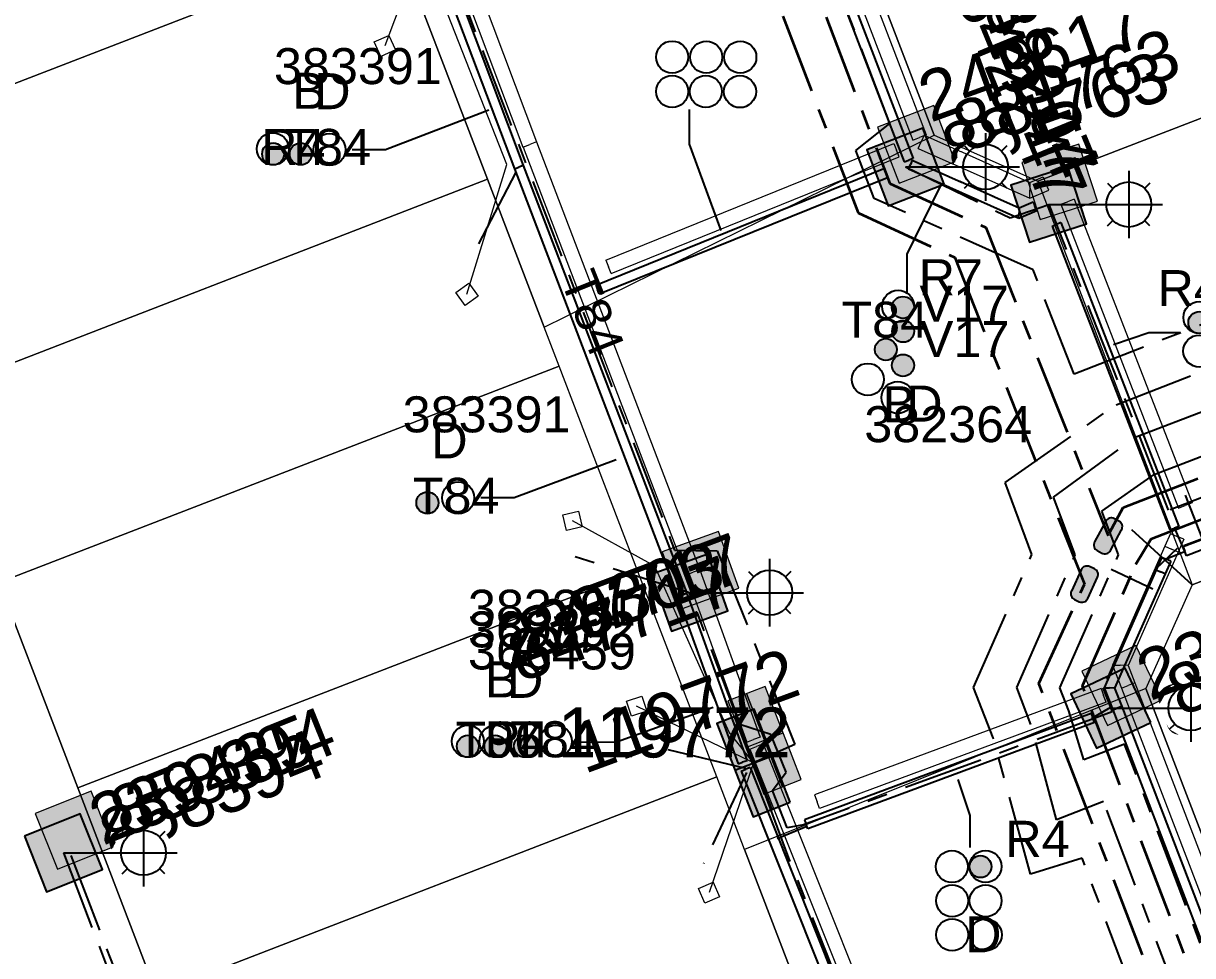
# Model space of a CAD drawing. Header units: metres. Extents: x 0 to 310918, y 0 to 6270107.
# Drawn here: x 310684.5 to 310742.9, y 6269756.9 to 6269803.5 of the extents above; entities that cross this region are included whole.
import ezdxf
from ezdxf.enums import TextEntityAlignment as Align

# ---------------------------------------------------------------- set-up
doc = ezdxf.new("R2010")
doc.units = ezdxf.units.M
for name, pattern in [('Cable Exist UG', [7, 4, -1, 1, -1]), ('DASHED', [19.05, 12.7, -6.35]), ('PHANTOMX2', [6.6, 3, -0.75, 0.2, -0.75, 0.2, -0.75, 0.2, -0.75])]:
    doc.linetypes.add(name, pattern=pattern)
doc.layers.get('0').update_dxf_attribs({"color": 6})
for name, color, linetype, lineweight in [('_User Miscellaneous1', 30, 'Continuous', 13), ('_User_HV_Exist', 1, 'Continuous', 35), ('Cadastre Developer_SP_NEW', 92, 'Continuous', 15), ('Cadastre Land Parcels_SP_EXT', 118, 'Continuous', 15), ('Cadastre Roads_SP_EXT', 218, 'Continuous', 15), ('Mains_HV_EXT', 13, 'Continuous', 25), ('Mains_LV_EXT', 163, 'Continuous', 25), ('Mains_LV_SL_EXT', 135, 'Continuous', 25), ('Services_SP_EXT', 42, 'PHANTOMX2', 20)]:
    doc.layers.add(name, color=color, linetype=linetype, lineweight=lineweight)
doc.layers.add('_User Miscellaneous12', color=252, linetype='Continuous', lineweight=13, plot=False, transparency=0.75)
for name, color, linetype in [('Duct_SP_EXT', 30, 'Continuous'), ('Equip_HV_EXT', 7, 'Continuous'), ('SupportsUG_SP_LV_EXT', 7, 'Continuous'), ('SupportsUG_SP_LV_SL_EXT', 7, 'Continuous'), ('Trench_SP_EXT', 7, 'Continuous')]:
    doc.layers.add(name, color=color, linetype=linetype)
doc.layers.add('Features_HIDE', color=1, linetype='Continuous', plot=False)
doc.layers.add('UNKNOWN_FEATURES', color=1, linetype='DASHED', plot=False)
doc.styles.add('COLUMN_LABEL', font='arial.ttf', dxfattribs={"height": 2})
doc.styles.add('iecARIAL', font='arial.ttf', dxfattribs={"height": 2})
doc.styles.add('POLE_LABEL', font='arial.ttf', dxfattribs={"height": 2})
doc.styles.add('SL_LABEL', font='arial.ttf', dxfattribs={"height": 2})
doc.styles.get("Standard").update_dxf_attribs({"font": 'arial.ttf'})

# ---------------------------------------------------------------- blocks, each defined once
blk = doc.blocks.new('COLUMN_EXT')
blk.add_hatch(color=256).paths.add_polyline_path([(1.5, -1.5), (1.5, 1.5), (-1.5, 1.5), (-1.5, -1.5)])
blk.add_lwpolyline([(1.5, 1.5), (-1.5, 1.5), (-1.5, -1.5), (1.5, -1.5)], close=True)
at = {"flags": 1}
blk.add_attdef('Z', (-1.813, 2.351), '', height=0.2, rotation=180, dxfattribs=at)
at = {"flags": 9}
for tag, p in [('SUBURB', (-1.813, 1.8)), ('NOTES', (-1.813, 2)), ('STREETNAME', (-1.813, 1.6)), ('LOCATION', (-1.813, 1.4)), ('LEGEND', (-1.813, 1.2)), ('OWNED_BY', (-1.813, 0.6)), ('USAGE', (-1.813, 1)), ('STATE', (-1.813, 0.8)), ('COLUMN_TYPE', (-1.813, 0.4))]:
    blk.add_attdef(tag, text='', height=0.2, rotation=180, dxfattribs=at).set_placement(p, align=Align.MIDDLE_LEFT)
for tag, style, p in [('STRUCTURE_PLANT_NUMBER', 'POLE_LABEL', (-1.813, -0.031)), ('STREET_CODE', 'COLUMN_LABEL', (-1.813, 0.2))]:
    blk.add_attdef(tag, text='', height=0.2, rotation=180, dxfattribs=dict(at, style=style)).set_placement(p, align=Align.MIDDLE_LEFT)
at = {"style": 'COLUMN_LABEL', "width": 0.9, "flags": 8}
blk.add_attdef('ASSET_NUM', text='', height=2, rotation=270, dxfattribs=at).set_placement((2, -4), align=Align.MIDDLE_LEFT)
blk = doc.blocks.new('PILLAR_EXT')
blk.add_hatch(color=256).paths.add_polyline_path([(-2.5, 1), (-2.5, -1), (2.5, -1), (2.5, 1)])
for p, q in [((0, 1), (0, -1)), ((-2.5, 0), (2.5, 0))]:
    blk.add_line(p, q)
at = {"ltscale": 10}
blk.add_line((2.5, 0), (-2.5, 0), dxfattribs=at)
blk.add_lwpolyline([(-2.5, -1), (-1.25, -1), (1.25, -1), (2.5, -1), (2.5, 1), (-2.5, 1)], close=True)
at = {"width": 0.9, "flags": 8}
blk.add_attdef('ASSET_NUM', text='', height=2, rotation=90, dxfattribs=at).set_placement((-2, 4), align=Align.MIDDLE_LEFT)
for tag, p, flags in [('OWNED_BY', (0, -0.2), 9), ('STATE', (0, -0.4), 9), ('SUPPORT_TYPE', (0, -0.6), 9), ('USAGE', (0, -0.8), 9), ('LEGEND', (0, -1), 9), ('LOCATION', (0, -1.2), 9), ('STREETNAME', (0, -1.8), 9), ('NOTES', (0, -1.4), 9), ('PARENT', (0, -1.6), 9), ('SUBURB', (0, -2), 1)]:
    blk.add_attdef(tag, p, '', height=0.2, dxfattribs=dict(flags=flags))
blk = doc.blocks.new('DUCT_EXT')
blk.add_circle((0, 0.8), 0.8)
at = {"flags": 1}
blk.add_attdef('Z', (0, 0), '', height=0.2, dxfattribs=at)
at = {"flags": 9}
for tag, p in [('DUCT_CODE', (0, 0)), ('XSECT_TYPE', (0, -0.2)), ('STATE', (0, -0.6)), ('FB_REFERENCE', (0, -0.4)), ('NOTES', (0, -0.8))]:
    blk.add_attdef(tag, text='', height=0.2, dxfattribs=at).set_placement(p, align=Align.MIDDLE_LEFT)
blk = doc.blocks.new('SL_LANTERN_EXT')
at = {"flags": 9}
for tag, p in [('LRATECODE', (-7.4, 0)), ('LOUTREACHVOCAB', (-7.2, 0)), ('LOUTREACH', (-7, 0)), ('LANTNUMBER', (-6.6, 0)), ('LNEW', (-6.4, 0)), ('LMASTVOCAB', (-6.2, 0)), ('LMAST', (-6, 0)), ('LLAMPVOCAB', (-5.8, 0)), ('LLAMP', (-5.6, 0)), ('LEXIST', (-5.4, 0)), ('LCHARGE3PERCENT', (-5.2, 0)), ('LCHARGE3', (-5, 0)), ('LCHARGE2PERCENT', (-4.8, 0)), ('LCHARGE2', (-4.6, 0)), ('LCHARGE1PERCENT', (-4.4, 0)), ('LCHARGE1', (-4.2, 0)), ('LCATEGORY', (-4, 0)), ('LBRACKETVOCAB', (-3.8, 0)), ('LBRACKET', (-3.6, 0)), ('LKINGHEIGHT', (-3.4, 0)), ('CREPLACE', (-3.2, 0)), ('CREMOVE', (-3, 0)), ('CNUMBER', (-2.8, 0)), ('CNEW', (-2.6, 0)), ('CEXIST', (-2.4, 0)), ('USAGE', (-2.2, 0)), ('STATE', (-2, 0)), ('OWNED_BY', (-1.8, 0)), ('ORIENTATION', (-1.6, 0)), ('OPERATING_VOLTAGE', (-1.4, 0)), ('NO_PHASES', (-1.2, 0)), ('LANTERN_TYPE', (-1, 0)), ('LANTERN_PURPOSE', (-0.8, 0)), ('CONTROL_TYPE', (-0.6, 0)), ('CONSTRUCTED_VOLTAGE', (-0.4, 0))]:
    blk.add_attdef(tag, text='', height=0.001, rotation=270, dxfattribs=at).set_placement(p, align=Align.MIDDLE_LEFT)
at = {"style": 'SL_LABEL', "flags": 9}
blk.add_attdef('STREET_CODE', text='', height=0.001, rotation=270, dxfattribs=at).set_placement((0.001, 0), align=Align.MIDDLE_LEFT)
at = {"flags": 1}
blk.add_attdef('Z', (0, 0), '', height=0.001, rotation=270, dxfattribs=at)
at = {"width": 0.9}
blk.add_attdef('LNUMBER', text='', height=1, dxfattribs=at).set_placement((7, -1), align=Align.MIDDLE_LEFT)
at = {"flags": 9}
for tag, p in [('LREMOVE', (0, -7.6)), ('LREPLACE', (0, -7.8)), ('LTYPE', (0, -8)), ('LTYPEVOCAB', (0, -8.2)), ('LEGEND', (0, -8.4)), ('SUBURB', (0, -8.6)), ('STREETNAME', (0, -8.8)), ('LOCATION', (0, -9)), ('NOTES', (0, -9.2)), ('MAINTAINED_BY', (0, -9.863))]:
    blk.add_attdef(tag, text='', height=0.001, dxfattribs=at).set_placement(p, align=Align.MIDDLE_LEFT)
blk.add_attdef('OPERATED_BY', (0, -9.607), '', height=0.001, dxfattribs=at)
at = {"layer": 'Features_HIDE', "width": 0.9}
blk.add_attdef('ASSET_NUM', text='', height=1, dxfattribs=at).set_placement((7, 1), align=Align.MIDDLE_LEFT)
at = {"transparency": 33554651}
blk.add_wipeout([(5.688, 0), (5.061, -1.061), (4, -1.688), (2.939, -1.061), (2.313, 0), (2.939, 1.061), (4, 1.687), (5.061, 1.061)], dxfattribs=at)
for p, q in [((4, 1.687), (4, 0)), ((2.939, 1.061), (3.205, 0.795)), ((5.061, 1.061), (4.795, 0.795)), ((0, 0), (4, 0)), ((4, 0), (5.688, 0)), ((4, 0), (4, -1.688)), ((2.939, -1.061), (3.205, -0.795)), ((5.061, -1.061), (4.795, -0.795))]:
    blk.add_line(p, q)
blk.add_circle((4, 0), 1.125)
blk = doc.blocks.new('CCP_EXT')
at = {"flags": 9}
for tag, p in [('OWNED_BY', (0, -1)), ('USAGE', (0, -1.2)), ('STATE', (0, -1.8)), ('LEGEND', (0, -1.4)), ('LIFE_SUPPORT', (0, -1.6)), ('NOTES', (0, -2))]:
    blk.add_attdef(tag, text='', height=0.2, dxfattribs=at).set_placement(p, align=Align.MIDDLE_LEFT)
at = {"transparency": 33554651}
blk.add_wipeout([(0, 0.566), (0.566, 0), (0, -0.566), (-0.566, 0)], dxfattribs=at)
blk.add_lwpolyline([(-0.566, 0), (0, 0.566), (0.566, 0), (0, -0.566), (-0.566, 0)])
at = {"flags": 1}
blk.add_attdef('Z', (0, 0), '', height=0.2, dxfattribs=at)
at = {"flags": 9}
for tag, p in [('CCP_TYPE', (0, 0)), ('OPERATING_VOLTAGE', (0, -0.6)), ('CONSTRUCTED_VOLTAGE', (0, -0.2)), ('NO_PHASES', (0, -0.4)), ('ORIENTATION', (0, -0.8))]:
    blk.add_attdef(tag, text='', height=0.2, dxfattribs=at).set_placement(p, align=Align.MIDDLE_LEFT)
blk = doc.blocks.new('HV_STJ_EXT')
h = blk.add_hatch(color=256)
edge = h.paths.add_edge_path()
edge.add_ellipse((-0.586, 0.131), major_axis=(0.226, 0.226), ratio=1, start_angle=44.99996, end_angle=135)
edge.add_line((-0.906, 0.131), (-0.906, -0.131))
edge.add_ellipse((-0.586, -0.131), major_axis=(0.226, 0.226), ratio=1, start_angle=134.99996, end_angle=225)
edge.add_line((-0.586, -0.451), (0.586, -0.451))
edge.add_ellipse((0.586, -0.131), major_axis=(-0.226, 0.226), ratio=1, start_angle=134.99996, end_angle=225)
edge.add_line((0.906, -0.131), (0.906, 0.131))
edge.add_ellipse((0.586, 0.131), major_axis=(-0.226, 0.226), ratio=1, start_angle=224.99996, end_angle=315)
edge.add_line((0.586, 0.451), (-0.586, 0.451))
blk.add_lwpolyline([(-0.906, 0.131), (-0.906, -0.131, 0.414214), (-0.586, -0.451), (0.586, -0.451, 0.414214), (0.906, -0.131), (0.906, 0.131, 0.414214), (0.586, 0.451), (-0.586, 0.451, 0.414214)], format="xyb", close=True)
for tag, flags, p in [('ORIENTATION', 9, (1.5, 0)), ('USAGE', 9, (1.5, -0.2)), ('LEGEND', 9, (1.5, -0.4)), ('NOTES', 9, (1.5, -0.6)), ('Z', 1, (1.5, -0.8))]:
    blk.add_attdef(tag, text='', height=0.2, dxfattribs=dict(flags=flags)).set_placement(p, align=Align.MIDDLE_LEFT)
blk = doc.blocks.new('CABLE_LARGE_EXT')
h = blk.add_hatch(color=256)
edge = h.paths.add_edge_path()
edge.add_arc((0, 0.55), 0.55, 0, 360)
blk.add_circle((0, 0.55), 0.55)
at = {"flags": 1}
blk.add_attdef('Z', (0, 0), '', height=0.2, dxfattribs=at)
at = {"flags": 9}
for tag, p in [('COND_CODE', (0, 0)), ('XSECT_SIZE', (0, -0.6)), ('STATE', (0, -0.4)), ('FB_REFERENCE', (0, -0.2)), ('NOTES', (0, -0.8))]:
    blk.add_attdef(tag, text='', height=0.2, dxfattribs=at).set_placement(p, align=Align.MIDDLE_LEFT)

msp = doc.modelspace()

# ---------------------------------------------------------------- linework, layer by layer
at = {"layer": '_User Miscellaneous1'}
for p, q in [((310704.862, 6269809.562), (310709.471, 6269797.321)), ((310705.536, 6269809.816), (310710.145, 6269797.574)), ((310709.471, 6269797.321), (310709.808, 6269797.447)), ((310709.472, 6269797.319), (310709.808, 6269797.447)), ((310710.144, 6269797.576), (310709.808, 6269797.447)), ((310710.145, 6269797.574), (310709.808, 6269797.447)), ((310713.603, 6269791.667), (310728.006, 6269797.494)), ((310728.006, 6269797.494), (310728.141, 6269797.16)), ((310728.276, 6269796.826), (310728.141, 6269797.16)), ((310713.873, 6269790.999), (310728.276, 6269796.826)), ((310713.603, 6269791.667), (310713.738, 6269791.333)), ((310713.873, 6269790.999), (310713.738, 6269791.333)), ((310742.903, 6269779.532), (310742.567, 6269779.402)), ((310742.231, 6269779.271), (310742.567, 6269779.402)), ((310741.833, 6269778.008), (310741.549, 6269777.37)), ((310741.833, 6269778.008), (310742.162, 6269777.862)), ((310742.491, 6269777.716), (310742.162, 6269777.862)), ((310742.491, 6269777.716), (310742.208, 6269777.078)), ((310741.549, 6269777.37), (310741.878, 6269777.224)), ((310742.208, 6269777.078), (310741.878, 6269777.224)), ((310738.362, 6269770.253), (310724.044, 6269764.941)), ((310738.362, 6269770.253), (310738.487, 6269769.916)), ((310721.33, 6269767.827), (310720.991, 6269767.705)), ((310720.652, 6269767.583), (310720.991, 6269767.705)), ((310720.813, 6269767.224), (310721.147, 6269767.358)), ((310720.813, 6269767.224), (310729.232, 6269746.142)), ((310721.481, 6269767.491), (310721.147, 6269767.358)), ((310721.481, 6269767.491), (310729.9, 6269746.409)), ((310724.044, 6269764.941), (310724.169, 6269764.604)), ((310724.295, 6269764.266), (310724.169, 6269764.604))]:
    msp.add_line(p, q, dxfattribs=at)
at = {"layer": 'Cadastre Land Parcels_SP_EXT', "linetype": 'Continuous'}
for points in [[(310736.28, 6269796.035), (310759.987, 6269805.196), (310753.452, 6269822.227), (310724.923, 6269811.204), (310730.024, 6269797.909), (310735.19, 6269795.614), (310736.28, 6269796.035)], [(310703.053, 6269807.836), (310699.474, 6269817.167), (310671.479, 6269806.349), (310675.057, 6269797.018), (310703.053, 6269807.836)], [(310707.704, 6269795.706), (310703.053, 6269807.836), (310675.057, 6269797.018), (310679.709, 6269784.888), (310707.704, 6269795.706)], [(310711.282, 6269786.375), (310710.537, 6269788.317), (310707.704, 6269795.706), (310679.709, 6269784.888), (310683.287, 6269775.556), (310711.282, 6269786.375)], [(310715.217, 6269776.109), (310711.282, 6269786.375), (310683.287, 6269775.556), (310687.221, 6269765.294), (310715.217, 6269776.109)], [(310767.264, 6269752.704), (310756.528, 6269780.709), (310742.904, 6269775.444), (310740.602, 6269770.267), (310749.906, 6269745.996), (310767.264, 6269752.704)], [(310719.154, 6269765.838), (310715.217, 6269776.109), (310687.221, 6269765.294), (310691.157, 6269755.023), (310719.154, 6269765.838)], [(310723.09, 6269755.568), (310720.541, 6269762.217), (310719.154, 6269765.838), (310691.157, 6269755.023), (310695.094, 6269744.752), (310723.09, 6269755.568)]]:
    msp.add_lwpolyline(points, close=True, dxfattribs=at)
at = {"layer": 'Duct_SP_EXT'}
for p, q in [((310704.43, 6269808.472), (310709.039, 6269796.23)), ((310704.879, 6269808.641), (310709.488, 6269796.399)), ((310709.039, 6269796.229), (310709.263, 6269796.315)), ((310709.039, 6269796.23), (310709.263, 6269796.315)), ((310709.487, 6269796.4), (310709.263, 6269796.315)), ((310709.488, 6269796.399), (310709.263, 6269796.315)), ((310713.103, 6269790.423), (310727.506, 6269796.25)), ((310727.506, 6269796.25), (310727.596, 6269796.027)), ((310727.686, 6269795.805), (310727.596, 6269796.027)), ((310713.283, 6269789.978), (310727.686, 6269795.805)), ((310713.103, 6269790.423), (310713.193, 6269790.2)), ((310713.283, 6269789.978), (310713.193, 6269790.2)), ((310756.104, 6269782.61), (310742.459, 6269777.336)), ((310756.277, 6269782.162), (310742.632, 6269776.888)), ((310742.246, 6269778.356), (310742.022, 6269778.269)), ((310741.799, 6269778.182), (310742.022, 6269778.269)), ((310742.459, 6269777.336), (310742.546, 6269777.112)), ((310741.398, 6269776.827), (310741.618, 6269776.729)), ((310741.837, 6269776.632), (310741.618, 6269776.729)), ((310742.632, 6269776.888), (310742.546, 6269777.112)), ((310737.859, 6269769.008), (310723.541, 6269763.696)), ((310737.859, 6269769.008), (310737.942, 6269768.783)), ((310738.026, 6269768.558), (310723.708, 6269763.246)), ((310738.026, 6269768.558), (310737.942, 6269768.783)), ((310720.672, 6269766.654), (310720.446, 6269766.572)), ((310720.221, 6269766.491), (310720.446, 6269766.572)), ((310720.379, 6269766.136), (310720.602, 6269766.225)), ((310720.379, 6269766.136), (310728.798, 6269745.054)), ((310720.825, 6269766.314), (310720.602, 6269766.225)), ((310720.825, 6269766.314), (310729.244, 6269745.232)), ((310723.541, 6269763.696), (310723.625, 6269763.471)), ((310723.708, 6269763.246), (310723.625, 6269763.471))]:
    msp.add_line(p, q, dxfattribs=at)
for points in [[(310700.928, 6269797.203), (310702.603, 6269797.203), (310707.765, 6269799.173)], [(310717.772, 6269799.188), (310717.772, 6269797.465), (310719.351, 6269793.143)], [(310728.661, 6269790.052), (310728.661, 6269791.962), (310730.328, 6269795.364)], [(310742.325, 6269788.031), (310740.741, 6269788.03), (310738.974, 6269787.431)], [(310707.362, 6269779.801), (310709.036, 6269779.801), (310714.127, 6269781.701)], [(310731.816, 6269762.317), (310731.816, 6269763.919), (310731.212, 6269765.712)]]:
    msp.add_lwpolyline(points, dxfattribs=at)
at = {"layer": 'Mains_LV_EXT', "linetype": 'Cable Exist UG'}
msp.add_lwpolyline([(310733.152, 6269735.584), (310722.706, 6269761.92), (310720.993, 6269766.542)], dxfattribs=at)
at = {"layer": 'Trench_SP_EXT', "linetype": 'Cable Exist UG'}
for points in [[(310707.267, 6269792.474), (310709.263, 6269796.315)], [(310742.011, 6269778.299), (310742.527, 6269777.107)], [(310741.656, 6269776.763), (310742.527, 6269777.107)], [(310720.614, 6269766.263), (310715.817, 6269767.41)], [(310720.642, 6269766.064), (310718.49, 6269761.511)], [(310723.654, 6269763.37), (310722.176, 6269762.749)]]:
    msp.add_lwpolyline(points, dxfattribs=at)
at = {"layer": 'UNKNOWN_FEATURES'}
msp.add_lwpolyline([(310743.53, 6269777.493), (310742.583, 6269779.925)], dxfattribs=at)

# ---------------------------------------------------------------- block references
at = {"layer": 'Duct_SP_EXT'}
for name, p, rotation in [('DUCT_EXT', (310716.127, 6269801.815), 269.9999999999998), ('DUCT_EXT', (310717.829, 6269801.81), 269.9999999999998), ('DUCT_EXT', (310719.531, 6269801.81), 269.9999999999998), ('DUCT_EXT', (310716.127, 6269800.097), 269.9999999999998), ('DUCT_EXT', (310717.808, 6269800.097), 269.9999999999998), ('DUCT_EXT', (310719.515, 6269800.087), 269.9999999999998), ('DUCT_EXT', (310729.001, 6269789.22), 79.95584103470719), ('CABLE_LARGE_EXT', (310729.01, 6269789.303), 90.05596330402953), ('CABLE_LARGE_EXT', (310729.016, 6269788.112), 89.81326459846058), ('CABLE_LARGE_EXT', (310728.151, 6269787.2), 89.81326459846058), ('DUCT_EXT', (310727.502, 6269785.704), 89.81326459846058), ('CABLE_LARGE_EXT', (310729.01, 6269786.407), 89.81326459846058), ('DUCT_EXT', (310728.989, 6269784.797), 89.81326459846058), ('DUCT_EXT', (310730.104, 6269761.36), 269.9581374067679), ('DUCT_EXT', (310731.784, 6269761.363), 269.9581374067679), ('CABLE_LARGE_EXT', (310731.784, 6269761.363), 269.9581374067679), ('DUCT_EXT', (310730.114, 6269759.654), 269.9581374067679), ('DUCT_EXT', (310731.79, 6269759.654), 269.9581374067679), ('DUCT_EXT', (310730.114, 6269757.95), 269.9581374067679), ('DUCT_EXT', (310731.792, 6269757.951), 269.9581374067679)]:
    msp.add_blockref(name, p, dxfattribs=dict(at, rotation=rotation))
for name, p in [('DUCT_EXT', (310696.971, 6269796.425)), ('DUCT_EXT', (310699.799, 6269796.392)), ('CABLE_LARGE_EXT', (310696.985, 6269796.425)), ('CABLE_LARGE_EXT', (310698.362, 6269796.425)), ('DUCT_EXT', (310743.272, 6269787.999)), ('CABLE_LARGE_EXT', (310743.272, 6269787.999)), ('DUCT_EXT', (310743.267, 6269786.325)), ('CABLE_LARGE_EXT', (310704.694, 6269778.99)), ('DUCT_EXT', (310706.233, 6269778.99)), ('DUCT_EXT', (310706.713, 6269766.823)), ('DUCT_EXT', (310708.09, 6269766.823)), ('DUCT_EXT', (310711.108, 6269766.823)), ('CABLE_LARGE_EXT', (310706.713, 6269766.823)), ('CABLE_LARGE_EXT', (310708.09, 6269766.823)), ('CABLE_LARGE_EXT', (310709.569, 6269766.823))]:
    msp.add_blockref(name, p, dxfattribs=at)
at = {"layer": 'Equip_HV_EXT'}
for p, rotation in [((310738.709, 6269777.886), 61.75685724225471), ((310737.528, 6269775.474), 245.4110350371926)]:
    msp.add_blockref('HV_STJ_EXT', p, dxfattribs=dict(at, rotation=rotation))
at = {"layer": 'SupportsUG_SP_LV_EXT'}
ref = msp.add_blockref('PILLAR_EXT', (310720.993, 6269766.542), dxfattribs=dict(at, rotation=111.2180906627933))
ref.add_attrib('ASSET_NUM', '119772', dxfattribs={"layer": '0', "height": 2.5, "style": 'iecARIAL'}).set_placement((310722.851, 6269768.063), align=Align.MIDDLE_RIGHT)
at = {"layer": 'SupportsUG_SP_LV_SL_EXT'}
ref = msp.add_blockref('COLUMN_EXT', (310735.741, 6269794.448), dxfattribs=dict(at, rotation=17.98719399174483))
ref.add_attrib('ASSET_NUM', '842247', dxfattribs={"layer": '0', "height": 2.5, "rotation": 292.36758, "style": 'COLUMN_LABEL'}).set_placement((310737.741, 6269795.198), align=Align.TOP_RIGHT)
ref = msp.add_blockref('COLUMN_EXT', (310728.586, 6269796.323), dxfattribs=dict(at, rotation=290.9705040954224))
ref.add_attrib('ASSET_NUM', '881763', dxfattribs={"layer": '0', "height": 2.5, "rotation": 19.8461, "style": 'COLUMN_LABEL'}).set_placement((310730.586, 6269797.073), align=Align.MIDDLE_LEFT)
ref = msp.add_blockref('COLUMN_EXT', (310717.797, 6269775.048), dxfattribs=dict(at, rotation=109.722682498098))
ref.add_attrib('ASSET_NUM', '847717', dxfattribs={"layer": '0', "height": 2.5, "rotation": 20.57235, "style": 'COLUMN_LABEL'}).set_placement((310719.797, 6269775.798), align=Align.MIDDLE_RIGHT)
ref = msp.add_blockref('COLUMN_EXT', (310738.844, 6269769.281), dxfattribs=dict(at, rotation=295.3827618134389))
ref.add_attrib('ASSET_NUM', '842248', dxfattribs={"layer": '0', "height": 2.5, "rotation": 21.66727, "style": 'COLUMN_LABEL'}).set_placement((310740.844, 6269770.031), align=Align.TOP_LEFT)
ref = msp.add_blockref('COLUMN_EXT', (310686.505, 6269762.052), dxfattribs=dict(at, rotation=111.7748586720556))
ref.add_attrib('ASSET_NUM', '858394', dxfattribs={"layer": '0', "height": 2.5, "rotation": 21.91774, "style": 'COLUMN_LABEL'}).set_placement((310688.505, 6269762.802), align=Align.MIDDLE_LEFT)

# ---------------------------------------------------------------- texts
at = {"layer": 'Duct_SP_EXT'}
for s, p in [('383391', (310697.025, 6269800.463)), ('B', (310697.936, 6269799.231)), ('D', (310699.041, 6269799.211)), ('R4', (310696.386, 6269796.425)), ('T84', (310697.544, 6269796.425)), ('R7', (310729.244, 6269789.914)), ('R4', (310741.181, 6269789.369)), ('V17', (310729.283, 6269788.595)), ('T84', (310725.381, 6269787.788)), ('V17', (310729.302, 6269786.821)), ('B', (310727.442, 6269783.567)), ('D', (310728.623, 6269783.598)), ('383391', (310703.458, 6269783.061)), ('382364', (310726.524, 6269782.57)), ('D', (310704.89, 6269781.76)), ('T84', (310703.961, 6269778.99)), ('383391', (310706.722, 6269773.396)), ('369392', (310706.722, 6269772.315)), ('366459', (310706.722, 6269771.213)), ('B', (310707.57, 6269769.814)), ('D', (310708.672, 6269769.793)), ('T96', (310706.102, 6269766.805)), ('R4', (310707.556, 6269766.823)), ('T84', (310708.837, 6269766.823)), ('R4', (310733.574, 6269761.848)), ('D', (310731.564, 6269757.075))]:
    msp.add_text(s, height=1.8, dxfattribs=at).set_placement(p)
at = {"layer": 'Mains_LV_EXT'}
msp.add_text('T84', height=1.8, rotation=291.82765, dxfattribs=at).set_placement((310711.318, 6269790.699))

# ---------------------------------------------------------------- next in the draw order: block references
at = {"layer": 'Features_HIDE'}
ref = msp.add_blockref('SL_LANTERN_EXT', (310735.741, 6269794.448), dxfattribs=at)
ref.add_attrib('ASSET_NUM', '238004', dxfattribs={"layer": '0', "height": 2.5, "rotation": 292.36758, "style": 'iecARIAL'}).set_placement((310737.241, 6269795.948), align=Align.MIDDLE_RIGHT)
ref = msp.add_blockref('SL_LANTERN_EXT', (310717.797, 6269775.048), dxfattribs=at)
ref.add_attrib('ASSET_NUM', '238303', dxfattribs={"layer": '0', "height": 2.5, "rotation": 20.57235, "style": 'iecARIAL'}).set_placement((310719.297, 6269776.548), align=Align.MIDDLE_RIGHT)
ref = msp.add_blockref('SL_LANTERN_EXT', (310738.844, 6269769.281), dxfattribs=at)
ref.add_attrib('ASSET_NUM', '238005', dxfattribs={"layer": '0', "height": 2.5, "rotation": 21.66727, "style": 'iecARIAL'}).set_placement((310740.344, 6269770.781), align=Align.MIDDLE_LEFT)
ref = msp.add_blockref('SL_LANTERN_EXT', (310686.505, 6269762.052), dxfattribs=at)
ref.add_attrib('ASSET_NUM', '239435', dxfattribs={"layer": '0', "height": 2.5, "rotation": 21.91774, "style": 'iecARIAL'}).set_placement((310688.005, 6269763.552), align=Align.MIDDLE_LEFT)
at = {"layer": 'Services_SP_EXT'}
for p, rotation in [((310702.57, 6269802.371), 69.40071408037372), ((310706.671, 6269789.96), 81.28854188058664), ((310711.949, 6269778.644), 327.9830011463037), ((310715.151, 6269769.376), 333.2180906553573), ((310718.766, 6269760.058), 69.21809077639438)]:
    msp.add_blockref('CCP_EXT', p, dxfattribs=dict(at, rotation=rotation))

# ---------------------------------------------------------------- next in the draw order: linework, layer by layer
at = {"layer": '_User Miscellaneous1'}
for p, q in [((310709.472, 6269797.319), (310717.634, 6269775.937)), ((310710.144, 6269797.576), (310718.307, 6269776.194)), ((310741.549, 6269777.37), (310738.93, 6269771.432)), ((310742.208, 6269777.078), (310739.709, 6269771.414)), ((310717.632, 6269775.943), (310717.971, 6269776.066)), ((310717.634, 6269775.937), (310717.971, 6269776.066)), ((310718.307, 6269776.194), (310717.971, 6269776.066)), ((310718.309, 6269776.188), (310717.971, 6269776.066)), ((310718.309, 6269776.188), (310721.33, 6269767.827)), ((310717.632, 6269775.943), (310720.652, 6269767.583)), ((310738.93, 6269771.432), (310739.376, 6269770.28)), ((310738.93, 6269771.432), (310739.32, 6269771.423)), ((310739.709, 6269771.414), (310739.32, 6269771.423)), ((310739.709, 6269771.414), (310740.047, 6269770.539)), ((310739.375, 6269770.281), (310739.711, 6269770.409)), ((310739.375, 6269770.281), (310753.971, 6269732.168)), ((310739.376, 6269770.28), (310739.711, 6269770.409)), ((310740.047, 6269770.539), (310739.711, 6269770.409)), ((310740.048, 6269770.538), (310739.711, 6269770.409)), ((310740.048, 6269770.538), (310754.643, 6269732.425)), ((310738.612, 6269769.578), (310724.295, 6269764.266)), ((310738.612, 6269769.578), (310738.487, 6269769.916))]:
    msp.add_line(p, q, dxfattribs=at)
at = {"layer": '_User Miscellaneous12'}
for points in [[(310704.935, 6269808.669), (310702.57, 6269802.371)], [(310706.671, 6269789.96), (310708.667, 6269796.446), (310708.667, 6269796.446), (310705.157, 6269805.403), (310704.935, 6269808.669)], [(310720.993, 6269766.542), (310719.777, 6269768.073), (310716.065, 6269776.375), (310711.949, 6269778.644)], [(310720.993, 6269766.542), (310715.151, 6269769.376)], [(310720.993, 6269766.542), (310718.767, 6269760.058)]]:
    msp.add_lwpolyline(points, dxfattribs=at)
at = {"layer": '_User_HV_Exist', "linetype": 'Cable Exist UG'}
msp.add_lwpolyline([(310669.926, 6269694.804), (310671.579, 6269692.939), (310675.081, 6269684.006), (310675.081, 6269684.006), (310701.975, 6269694.916), (310703.117, 6269695.369), (310703.117, 6269695.369), (310737.532, 6269708.223), (310740.019, 6269709.168), (310740.019, 6269709.168), (310742.274, 6269709.926), (310756.373, 6269715.122), (310756.373, 6269715.122), (310750.408, 6269730.799), (310735.253, 6269770.503), (310737.528, 6269775.474)], dxfattribs=at)
at = {"layer": 'Cadastre Developer_SP_NEW', "linetype": 'Continuous'}
for points in [[(310703.053, 6269807.836), (310699.474, 6269817.167), (310671.479, 6269806.349), (310675.057, 6269797.018), (310703.053, 6269807.836)], [(310707.704, 6269795.706), (310703.053, 6269807.836), (310675.057, 6269797.018), (310679.709, 6269784.888), (310707.704, 6269795.706)], [(310711.282, 6269786.375), (310710.537, 6269788.317), (310707.704, 6269795.706), (310679.709, 6269784.888), (310683.287, 6269775.556), (310711.282, 6269786.375)], [(310715.217, 6269776.109), (310711.282, 6269786.375), (310683.287, 6269775.556), (310687.221, 6269765.294), (310715.217, 6269776.109)], [(310767.264, 6269752.704), (310756.528, 6269780.709), (310742.904, 6269775.444), (310740.602, 6269770.267), (310749.906, 6269745.996), (310767.264, 6269752.704)], [(310719.154, 6269765.838), (310715.217, 6269776.109), (310687.221, 6269765.294), (310691.157, 6269755.023), (310719.154, 6269765.838)], [(310723.09, 6269755.568), (310720.541, 6269762.217), (310719.154, 6269765.838), (310691.157, 6269755.023), (310695.094, 6269744.752), (310723.09, 6269755.568)]]:
    msp.add_lwpolyline(points, close=True, dxfattribs=at)
at = {"layer": 'Cadastre Roads_SP_EXT', "linetype": 'Continuous'}
msp.add_lwpolyline([(310661.621, 6269811.101), (310665.196, 6269801.778), (310669.132, 6269791.514), (310672.71, 6269782.182), (310676.288, 6269772.851), (310680.222, 6269762.59), (310684.159, 6269752.32), (310688.095, 6269742.05), (310692.033, 6269731.779), (310695.97, 6269721.509), (310699.907, 6269711.237), (310703.828, 6269701.011), (310710.824, 6269703.713), (310710.824, 6269703.713), (310706.905, 6269713.939), (310702.967, 6269724.209), (310699.031, 6269734.481), (310695.094, 6269744.752), (310691.157, 6269755.023), (310687.221, 6269765.294), (310683.287, 6269775.556), (310679.709, 6269784.888), (310675.057, 6269797.018), (310671.479, 6269806.349)], dxfattribs=at)
msp.add_lwpolyline([(310758.513, 6269723.56), (310755.274, 6269731.994), (310749.906, 6269745.996), (310740.602, 6269770.267), (310720.541, 6269762.217), (310738.461, 6269715.465), (310758.513, 6269723.56)], close=True, dxfattribs=at)
at = {"layer": 'Duct_SP_EXT'}
for p, q in [((310709.039, 6269796.229), (310717.202, 6269774.848)), ((310709.487, 6269796.4), (310717.65, 6269775.019)), ((310734.256, 6269793.764), (310735.15, 6269794.145)), ((310734.26, 6269794.288), (310734.258, 6269794.026)), ((310734.256, 6269793.764), (310734.258, 6269794.026)), ((310736.353, 6269793.543), (310736.13, 6269793.456)), ((310736.353, 6269793.543), (310742.246, 6269778.356)), ((310735.906, 6269793.369), (310736.13, 6269793.456)), ((310735.906, 6269793.369), (310741.799, 6269778.182)), ((310741.398, 6269776.827), (310741.114, 6269776.189)), ((310741.837, 6269776.632), (310741.553, 6269775.994)), ((310741.114, 6269776.189), (310738.515, 6269770.296)), ((310741.553, 6269775.994), (310739.035, 6269770.284)), ((310741.114, 6269776.189), (310741.334, 6269776.092)), ((310741.553, 6269775.994), (310741.334, 6269776.092)), ((310717.2, 6269774.852), (310717.426, 6269774.933)), ((310717.2, 6269774.852), (310720.221, 6269766.491)), ((310717.202, 6269774.848), (310717.426, 6269774.933)), ((310717.65, 6269775.019), (310717.426, 6269774.933)), ((310717.652, 6269775.015), (310717.426, 6269774.933)), ((310717.652, 6269775.015), (310720.672, 6269766.654)), ((310738.515, 6269770.296), (310738.943, 6269769.19)), ((310738.515, 6269770.296), (310738.775, 6269770.29)), ((310739.035, 6269770.284), (310738.775, 6269770.29)), ((310739.035, 6269770.284), (310739.391, 6269769.363)), ((310738.943, 6269769.19), (310739.167, 6269769.277)), ((310738.943, 6269769.191), (310739.167, 6269769.277)), ((310738.943, 6269769.191), (310753.538, 6269731.078)), ((310739.391, 6269769.363), (310739.167, 6269769.277)), ((310739.391, 6269769.363), (310739.167, 6269769.277)), ((310739.391, 6269769.363), (310753.987, 6269731.25))]:
    msp.add_line(p, q, dxfattribs=at)
msp.add_lwpolyline([(310712.138, 6269767.583), (310714.152, 6269767.597), (310718.98, 6269769.322)], dxfattribs=at)
at = {"layer": 'Mains_HV_EXT', "linetype": 'Cable Exist UG'}
msp.add_lwpolyline([(310669.926, 6269694.804), (310671.579, 6269692.939), (310675.081, 6269684.006), (310675.081, 6269684.006), (310701.975, 6269694.916), (310703.117, 6269695.369), (310703.117, 6269695.369), (310737.532, 6269708.223), (310740.019, 6269709.168), (310740.019, 6269709.168), (310742.274, 6269709.926), (310756.373, 6269715.122), (310756.373, 6269715.122), (310750.408, 6269730.799), (310735.253, 6269770.503), (310737.528, 6269775.474)], dxfattribs=at)
at = {"layer": 'Mains_LV_EXT', "linetype": 'Cable Exist UG'}
msp.add_lwpolyline([(310704.935, 6269808.669), (310717.049, 6269777.173), (310719.18, 6269777.148), (310719.18, 6269777.148), (310723.06, 6269767.462), (310720.993, 6269766.542)], dxfattribs=at)
at = {"layer": 'Mains_LV_SL_EXT', "linetype": 'Cable Exist UG'}
for points in [[(310770.448, 6269788.168), (310765.85, 6269786.316), (310765.85, 6269786.316), (310742.168, 6269777.256), (310741.059, 6269776.206), (310741.059, 6269776.206), (310738.451, 6269770.291), (310738.916, 6269769.092)], [(310738.916, 6269769.092), (310723.49, 6269763.442), (310722.665, 6269763.296), (310722.665, 6269763.296), (310721.933, 6269765.155), (310722.623, 6269766.083), (310721.856, 6269767.968), (310720.311, 6269768.467), (310717.872, 6269774.855), (310717.782, 6269775.072)], [(310686.505, 6269762.052), (310701.627, 6269722.428)]]:
    msp.add_lwpolyline(points, dxfattribs=at)
at = {"layer": 'Trench_SP_EXT', "linetype": 'Cable Exist UG'}
for points in [[(310717.797, 6269775.048), (310711.369, 6269777.063)], [(310738.83, 6269769.314), (310737.875, 6269768.758)], [(310686.882, 6269761.916), (310701.963, 6269722.388)]]:
    msp.add_lwpolyline(points, dxfattribs=at)
at = {"layer": 'UNKNOWN_FEATURES'}
for points in [[(310742.903, 6269775.444), (310739.898, 6269778.184)], [(310740.95, 6269775.222), (310738.861, 6269776.202)]]:
    msp.add_lwpolyline(points, dxfattribs=at)

# ---------------------------------------------------------------- next in the draw order: block references
at = {"layer": '_User Miscellaneous1'}
ref = msp.add_blockref('COLUMN_EXT', (310718.342, 6269776.181), dxfattribs=dict(at, rotation=109.722682498098))
ref.add_attrib('ASSET_NUM', '847717', dxfattribs={"layer": '0', "height": 2.5, "rotation": 20.57235, "style": 'COLUMN_LABEL'}).set_placement((310720.342, 6269776.931), align=Align.MIDDLE_RIGHT)
ref = msp.add_blockref('COLUMN_EXT', (310739.388, 6269770.413), dxfattribs=dict(at, rotation=295.3827618134389))
ref.add_attrib('ASSET_NUM', '842248', dxfattribs={"layer": '0', "height": 2.5, "rotation": 21.66727, "style": 'COLUMN_LABEL'}).set_placement((310741.388, 6269771.163), align=Align.TOP_LEFT)
ref = msp.add_blockref('PILLAR_EXT', (310721.538, 6269767.675), dxfattribs=dict(at, rotation=111.2180906627933))
ref.add_attrib('ASSET_NUM', '119772', dxfattribs={"layer": '0', "height": 2.5, "rotation": 20.21502, "style": 'iecARIAL'}).set_placement((310723.038, 6269771.175), align=Align.MIDDLE_RIGHT)
ref = msp.add_blockref('COLUMN_EXT', (310687.049, 6269763.185), dxfattribs=dict(at, rotation=111.7748586720556))
ref.add_attrib('ASSET_NUM', '858394', dxfattribs={"layer": '0', "height": 2.5, "rotation": 21.91774, "style": 'COLUMN_LABEL'}).set_placement((310689.049, 6269763.935), align=Align.MIDDLE_LEFT)
at = {"layer": 'Features_HIDE'}
ref = msp.add_blockref('SL_LANTERN_EXT', (310728.586, 6269796.323), dxfattribs=at)
ref.add_attrib('ASSET_NUM', '243617', dxfattribs={"layer": '0', "height": 2.5, "rotation": 19.8461, "style": 'iecARIAL'}).set_placement((310730.086, 6269797.823), align=Align.BOTTOM_LEFT)

# ---------------------------------------------------------------- next in the draw order: linework, layer by layer
at = {"layer": '_User Miscellaneous1'}
for p, q in [((310717.55, 6269827.418), (310728.953, 6269797.665)), ((310718.222, 6269827.676), (310729.625, 6269797.923)), ((310728.953, 6269797.665), (310729.289, 6269797.794)), ((310729.225, 6269797.251), (310729.371, 6269797.58)), ((310729.625, 6269797.923), (310729.289, 6269797.794)), ((310729.518, 6269797.909), (310729.371, 6269797.58)), ((310729.518, 6269797.909), (310734.806, 6269795.551)), ((310729.225, 6269797.251), (310734.8, 6269794.766)), ((310734.806, 6269795.551), (310735.459, 6269795.83)), ((310735.459, 6269795.83), (310735.6, 6269795.499)), ((310734.806, 6269795.551), (310734.803, 6269795.159)), ((310735.741, 6269795.167), (310735.6, 6269795.499)), ((310734.8, 6269794.766), (310735.741, 6269795.167)), ((310734.8, 6269794.766), (310734.803, 6269795.159)), ((310737.01, 6269794.719), (310736.674, 6269794.589)), ((310737.01, 6269794.719), (310742.903, 6269779.532)), ((310736.339, 6269794.459), (310736.674, 6269794.589)), ((310736.339, 6269794.459), (310742.231, 6269779.271))]:
    msp.add_line(p, q, dxfattribs=at)
at = {"layer": '_User_HV_Exist', "linetype": 'Cable Exist UG'}
for points in [[(310682.509, 6269940.22), (310680.534, 6269940.693), (310670.359, 6269937.034), (310670.359, 6269937.034), (310672.079, 6269932.364), (310673.3, 6269932.043), (310694.656, 6269876.38), (310701.115, 6269873.5), (310705.28, 6269862.632), (310702.407, 6269856.157), (310726.219, 6269794.029), (310731.044, 6269791.803), (310737.528, 6269775.474)], [(310682.509, 6269940.22), (310681.289, 6269938.702), (310673.918, 6269936.151), (310673.918, 6269936.151), (310696.227, 6269877.871), (310702.674, 6269875.02), (310707.452, 6269862.556), (310704.571, 6269856.1), (310727.799, 6269795.495), (310732.606, 6269793.29), (310738.709, 6269777.886)], [(310738.783, 6269778.043), (310739.468, 6269779.299), (310739.468, 6269779.299), (310797.152, 6269801.741), (310797.931, 6269802.028), (310799.738, 6269802.775), (310799.738, 6269802.775), (310808.577, 6269798.605), (310818.116, 6269773.416), (310819.707, 6269769.394), (310811.779, 6269766.397), (310811.338, 6269766.257)], [(310675.709, 6269682.229), (310677.121, 6269682.717), (310677.121, 6269682.717), (310681.079, 6269684.306), (310702.683, 6269693.043), (310704.678, 6269693.782), (310714.511, 6269697.429), (310716.619, 6269698.217), (310738.598, 6269706.477), (310741.731, 6269707.559), (310758.9, 6269713.989), (310757.38, 6269717.662), (310756.698, 6269719.64), (310737.423, 6269770.4), (310740.102, 6269776.473), (310740.863, 6269777.746), (310755.892, 6269783.591), (310798.519, 6269800.154), (310799.714, 6269800.543), (310806.925, 6269797.25), (310817.065, 6269770.886), (310810.714, 6269768.23), (310811.306, 6269766.335)]]:
    msp.add_lwpolyline(points, dxfattribs=at)
at = {"layer": 'Cadastre Developer_SP_NEW', "linetype": 'Continuous'}
msp.add_lwpolyline([(310736.28, 6269796.035), (310759.987, 6269805.196), (310753.452, 6269822.227), (310724.923, 6269811.204), (310730.024, 6269797.909), (310735.19, 6269795.614), (310736.28, 6269796.035)], close=True, dxfattribs=at)
at = {"layer": 'Cadastre Roads_SP_EXT', "linetype": 'Continuous'}
for points in [[(310730.024, 6269797.909), (310724.923, 6269811.204), (310718.846, 6269827.046), (310712.769, 6269842.888), (310707.668, 6269856.185), (310688.352, 6269846.172), (310699.474, 6269817.167), (310703.053, 6269807.836), (310707.704, 6269795.706), (310710.537, 6269788.317), (310730.024, 6269797.909)], [(310756.528, 6269780.709), (310771.179, 6269786.371), (310785.831, 6269792.033), (310799.456, 6269797.297), (310791.826, 6269817.5), (310775.877, 6269811.337), (310759.987, 6269805.196), (310736.28, 6269796.035), (310735.19, 6269795.614), (310742.903, 6269775.444), (310756.528, 6269780.709)]]:
    msp.add_lwpolyline(points, close=True, dxfattribs=at)
at = {"layer": 'Duct_SP_EXT'}
for p, q in [((310717.117, 6269826.328), (310728.52, 6269796.576)), ((310717.565, 6269826.5), (310728.969, 6269796.747)), ((310728.52, 6269796.576), (310728.744, 6269796.661)), ((310728.729, 6269796.228), (310728.827, 6269796.447)), ((310728.969, 6269796.747), (310728.744, 6269796.661)), ((310728.924, 6269796.666), (310728.827, 6269796.447)), ((310728.924, 6269796.666), (310734.26, 6269794.288)), ((310728.729, 6269796.228), (310734.256, 6269793.764)), ((310734.26, 6269794.288), (310734.961, 6269794.587)), ((310734.961, 6269794.587), (310735.055, 6269794.366)), ((310735.15, 6269794.145), (310735.055, 6269794.366))]:
    msp.add_line(p, q, dxfattribs=at)
at = {"layer": 'Mains_HV_EXT', "linetype": 'Cable Exist UG'}
for points in [[(310682.509, 6269940.22), (310680.534, 6269940.693), (310670.359, 6269937.034), (310670.359, 6269937.034), (310672.079, 6269932.364), (310673.3, 6269932.043), (310694.656, 6269876.38), (310701.115, 6269873.5), (310705.28, 6269862.632), (310702.407, 6269856.157), (310726.219, 6269794.029), (310731.044, 6269791.803), (310737.528, 6269775.474)], [(310682.509, 6269940.22), (310681.289, 6269938.702), (310673.918, 6269936.151), (310673.918, 6269936.151), (310696.227, 6269877.871), (310702.674, 6269875.02), (310707.452, 6269862.556), (310704.571, 6269856.1), (310727.799, 6269795.495), (310732.606, 6269793.29), (310738.709, 6269777.886)], [(310738.783, 6269778.043), (310739.468, 6269779.299), (310739.468, 6269779.299), (310797.152, 6269801.741), (310797.931, 6269802.028), (310799.738, 6269802.775), (310799.738, 6269802.775), (310808.577, 6269798.605), (310818.116, 6269773.416), (310819.707, 6269769.394), (310811.779, 6269766.397), (310811.338, 6269766.257)], [(310675.709, 6269682.229), (310677.121, 6269682.717), (310677.121, 6269682.717), (310681.079, 6269684.306), (310702.683, 6269693.043), (310704.678, 6269693.782), (310714.511, 6269697.429), (310716.619, 6269698.217), (310738.598, 6269706.477), (310741.731, 6269707.559), (310758.9, 6269713.989), (310757.38, 6269717.662), (310756.698, 6269719.64), (310737.423, 6269770.4), (310740.102, 6269776.473), (310740.863, 6269777.746), (310755.892, 6269783.591), (310798.519, 6269800.154), (310799.714, 6269800.543), (310806.925, 6269797.25), (310817.065, 6269770.886), (310810.714, 6269768.23), (310811.306, 6269766.335)]]:
    msp.add_lwpolyline(points, dxfattribs=at)
at = {"layer": 'Mains_LV_EXT', "linetype": 'Cable Exist UG'}
for points in [[(310770.448, 6269788.168), (310766.581, 6269797.455), (310737.01, 6269785.97), (310734.969, 6269791.175), (310727.013, 6269794.752), (310726.097, 6269797.141), (310727.806, 6269798.492), (310717.217, 6269826.336)], [(310733.152, 6269735.584), (310735.702, 6269734.509), (310735.702, 6269734.509), (310739.289, 6269725.22), (310740.072, 6269723.282), (310738.308, 6269722.38), (310738.308, 6269722.38), (310740.634, 6269716.411), (310742.666, 6269711.158), (310742.666, 6269711.158), (310755.008, 6269715.803), (310748.368, 6269733.436), (310750.012, 6269734.262), (310738.477, 6269764.619), (310736.131, 6269763.7), (310734.855, 6269768.46), (310734.141, 6269770.306), (310737.065, 6269776.945), (310735.984, 6269779.824), (310740.068, 6269782.815), (310763.704, 6269791.895), (310767.274, 6269793.266), (310771.498, 6269792.738), (310795.358, 6269802.103)], [(310738.617, 6269707.449), (310757.609, 6269714.565), (310757.609, 6269714.565), (310750.883, 6269732.43), (310752.534, 6269733.232), (310752.534, 6269733.232), (310739.535, 6269767.483), (310737.489, 6269766.69), (310736.747, 6269769.138), (310736.747, 6269769.138), (310736.299, 6269770.294), (310739.226, 6269776.934), (310738.399, 6269779.121), (310741.003, 6269780.949), (310741.003, 6269780.949), (310764.419, 6269790.036), (310767.507, 6269791.233), (310771.738, 6269790.713), (310771.738, 6269790.713), (310796.094, 6269800.26)], [(310753.528, 6269731.237), (310747.912, 6269729.23), (310747.43, 6269730.277), (310747.43, 6269730.277), (310745.856, 6269734.422), (310747.496, 6269735.255), (310737.414, 6269761.775), (310734.838, 6269760.978), (310732.959, 6269767.791), (310731.982, 6269770.317), (310734.906, 6269776.965), (310733.572, 6269780.552), (310739.104, 6269784.433), (310762.988, 6269793.756), (310765.812, 6269794.835), (310770.581, 6269788.114)]]:
    msp.add_lwpolyline(points, dxfattribs=at)
at = {"layer": 'Mains_LV_SL_EXT', "linetype": 'Cable Exist UG'}
for points in [[(310728.586, 6269796.323), (310733.823, 6269793.78), (310735.741, 6269794.448)], [(310770.405, 6269788.186), (310768.205, 6269789.387), (310768.205, 6269789.387), (310765.134, 6269788.177), (310741.733, 6269779.167), (310735.741, 6269794.448)]]:
    msp.add_lwpolyline(points, dxfattribs=at)
at = {"layer": 'Trench_SP_EXT', "linetype": 'Cable Exist UG'}
msp.add_lwpolyline([(310735.741, 6269794.448), (310736.13, 6269793.456)], dxfattribs=at)

# ---------------------------------------------------------------- next in the draw order: block references
at = {"layer": '_User Miscellaneous1'}
ref = msp.add_blockref('COLUMN_EXT', (310736.286, 6269795.581), dxfattribs=dict(at, rotation=17.98719399174483))
ref.add_attrib('ASSET_NUM', '842247', dxfattribs={"layer": '0', "height": 2.5, "rotation": 292.36758, "style": 'COLUMN_LABEL'}).set_placement((310738.286, 6269796.331), align=Align.TOP_RIGHT)
ref = msp.add_blockref('COLUMN_EXT', (310729.13, 6269797.456), dxfattribs=dict(at, rotation=290.9705040954224))
ref.add_attrib('ASSET_NUM', '881763', dxfattribs={"layer": '0', "height": 2.5, "rotation": 19.8461, "style": 'COLUMN_LABEL'}).set_placement((310731.13, 6269798.206), align=Align.MIDDLE_LEFT)

doc.saveas('drawing.dxf')
